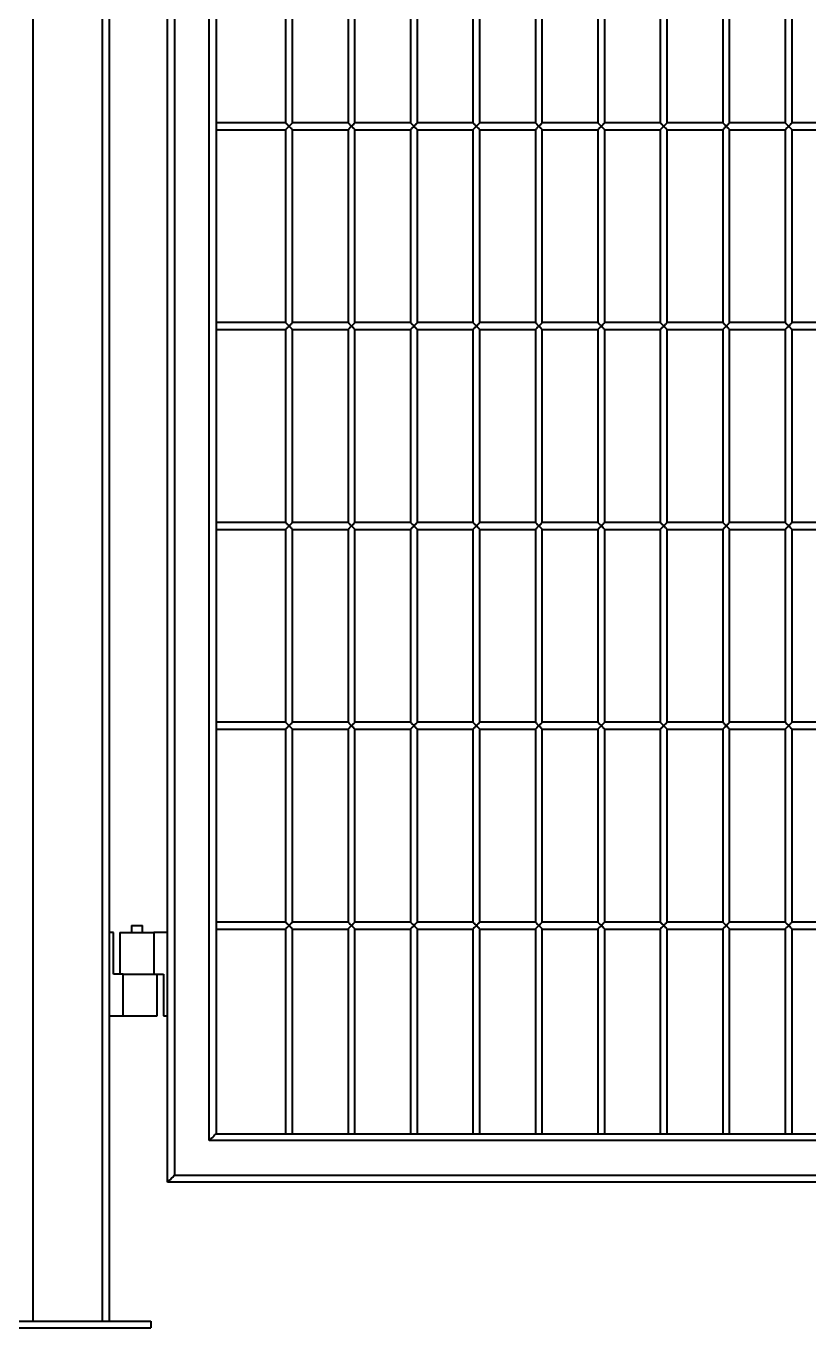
# Model space of a CAD drawing. Header units: millimetres. Extents: x 0 to 297, y 0 to 210.
# Drawn here: x 102.76 to 108.4, y 155.71 to 165.09 of the extents above; entities that cross this region are included whole.
import ezdxf

# ---------------------------------------------------------------- set-up
doc = ezdxf.new("R2010")
doc.units = ezdxf.units.MM
doc.layers.add('轮廓实线层', color=7, linetype='Continuous', lineweight=40)

msp = doc.modelspace()

# ---------------------------------------------------------------- linework, layer by layer
at = {"layer": '轮廓实线层', "color": 7, "linetype": 'Continuous', "lineweight": 40}
for p, q in [((102.8109, 175.7603), (102.8109, 155.7603)), ((103.3109, 155.7603), (103.3109, 175.7603)), ((103.3609, 175.7603), (103.3609, 155.7603)), ((103.7809, 156.7603), (103.7809, 174.7603)), ((103.8309, 174.7103), (103.8309, 156.8103)), ((104.0809, 157.0603), (104.0809, 174.4603)), ((104.1309, 174.4103), (104.1309, 157.1103)), ((104.6309, 165.7853), (104.6309, 164.3953)), ((104.6809, 164.3953), (104.6809, 165.7853)), ((105.0809, 165.7853), (105.0809, 164.3953)), ((105.1309, 164.3953), (105.1309, 165.7853)), ((105.5309, 165.7853), (105.5309, 164.3953)), ((105.5809, 164.3953), (105.5809, 165.7853)), ((105.9809, 165.7853), (105.9809, 164.3953)), ((106.0309, 164.3953), (106.0309, 165.7853)), ((106.4309, 165.7853), (106.4309, 164.3953)), ((106.4809, 164.3953), (106.4809, 165.7853)), ((106.8809, 165.7853), (106.8809, 164.3953)), ((106.9309, 164.3953), (106.9309, 165.7853)), ((107.3309, 165.7853), (107.3309, 164.3953)), ((107.3809, 164.3953), (107.3809, 165.7853)), ((107.7809, 165.7853), (107.7809, 164.3953)), ((107.8309, 164.3953), (107.8309, 165.7853)), ((108.2309, 165.7853), (108.2309, 164.3953)), ((108.2809, 164.3953), (108.2809, 165.7853)), ((104.6309, 164.3953), (104.1309, 164.3953)), ((105.0809, 164.3953), (104.6809, 164.3953)), ((105.5309, 164.3953), (105.1309, 164.3953)), ((105.9809, 164.3953), (105.5809, 164.3953)), ((106.4309, 164.3953), (106.0309, 164.3953)), ((106.8809, 164.3953), (106.4809, 164.3953)), ((107.3309, 164.3953), (106.9309, 164.3953)), ((107.7809, 164.3953), (107.3809, 164.3953)), ((108.2309, 164.3953), (107.8309, 164.3953)), ((108.6809, 164.3953), (108.2809, 164.3953)), ((104.1309, 164.3453), (104.6309, 164.3453)), ((104.6309, 164.3453), (104.6309, 162.9553)), ((104.6809, 162.9553), (104.6809, 164.3453)), ((104.6809, 164.3453), (105.0809, 164.3453)), ((105.0809, 164.3453), (105.0809, 162.9553)), ((105.1309, 162.9553), (105.1309, 164.3453)), ((105.1309, 164.3453), (105.5309, 164.3453)), ((105.5309, 164.3453), (105.5309, 162.9553)), ((105.5809, 162.9553), (105.5809, 164.3453)), ((105.5809, 164.3453), (105.9809, 164.3453)), ((105.9809, 164.3453), (105.9809, 162.9553)), ((106.0309, 162.9553), (106.0309, 164.3453)), ((106.0309, 164.3453), (106.4309, 164.3453)), ((106.4309, 164.3453), (106.4309, 162.9553)), ((106.4809, 162.9553), (106.4809, 164.3453)), ((106.4809, 164.3453), (106.8809, 164.3453)), ((106.8809, 164.3453), (106.8809, 162.9553)), ((106.9309, 162.9553), (106.9309, 164.3453)), ((106.9309, 164.3453), (107.3309, 164.3453)), ((107.3309, 164.3453), (107.3309, 162.9553)), ((107.3809, 162.9553), (107.3809, 164.3453)), ((107.3809, 164.3453), (107.7809, 164.3453)), ((107.7809, 164.3453), (107.7809, 162.9553)), ((107.8309, 162.9553), (107.8309, 164.3453)), ((107.8309, 164.3453), (108.2309, 164.3453)), ((108.2309, 164.3453), (108.2309, 162.9553)), ((108.2809, 162.9553), (108.2809, 164.3453)), ((108.2809, 164.3453), (108.6809, 164.3453)), ((104.6309, 162.9553), (104.1309, 162.9553)), ((104.1309, 162.9053), (104.6309, 162.9053)), ((104.6309, 162.9053), (104.6309, 161.5153)), ((105.0809, 162.9553), (104.6809, 162.9553)), ((104.6809, 161.5153), (104.6809, 162.9053)), ((104.6809, 162.9053), (105.0809, 162.9053)), ((105.0809, 162.9053), (105.0809, 161.5153)), ((105.5309, 162.9553), (105.1309, 162.9553)), ((105.1309, 161.5153), (105.1309, 162.9053)), ((105.1309, 162.9053), (105.5309, 162.9053)), ((105.5309, 162.9053), (105.5309, 161.5153)), ((105.9809, 162.9553), (105.5809, 162.9553)), ((105.5809, 161.5153), (105.5809, 162.9053)), ((105.5809, 162.9053), (105.9809, 162.9053)), ((105.9809, 162.9053), (105.9809, 161.5153)), ((106.4309, 162.9553), (106.0309, 162.9553)), ((106.0309, 161.5153), (106.0309, 162.9053)), ((106.0309, 162.9053), (106.4309, 162.9053)), ((106.4309, 162.9053), (106.4309, 161.5153)), ((106.8809, 162.9553), (106.4809, 162.9553)), ((106.4809, 161.5153), (106.4809, 162.9053)), ((106.4809, 162.9053), (106.8809, 162.9053)), ((106.8809, 162.9053), (106.8809, 161.5153)), ((107.3309, 162.9553), (106.9309, 162.9553)), ((106.9309, 161.5153), (106.9309, 162.9053)), ((106.9309, 162.9053), (107.3309, 162.9053)), ((107.3309, 162.9053), (107.3309, 161.5153)), ((107.7809, 162.9553), (107.3809, 162.9553)), ((107.3809, 161.5153), (107.3809, 162.9053)), ((107.3809, 162.9053), (107.7809, 162.9053)), ((107.7809, 162.9053), (107.7809, 161.5153)), ((108.2309, 162.9553), (107.8309, 162.9553)), ((107.8309, 161.5153), (107.8309, 162.9053)), ((107.8309, 162.9053), (108.2309, 162.9053)), ((108.2309, 162.9053), (108.2309, 161.5153)), ((108.6809, 162.9553), (108.2809, 162.9553)), ((108.2809, 161.5153), (108.2809, 162.9053)), ((108.2809, 162.9053), (108.6809, 162.9053)), ((104.6309, 161.5153), (104.1309, 161.5153)), ((105.0809, 161.5153), (104.6809, 161.5153)), ((105.5309, 161.5153), (105.1309, 161.5153)), ((105.9809, 161.5153), (105.5809, 161.5153)), ((106.4309, 161.5153), (106.0309, 161.5153)), ((106.8809, 161.5153), (106.4809, 161.5153)), ((107.3309, 161.5153), (106.9309, 161.5153)), ((107.7809, 161.5153), (107.3809, 161.5153)), ((108.2309, 161.5153), (107.8309, 161.5153)), ((108.6809, 161.5153), (108.2809, 161.5153)), ((104.1309, 161.4653), (104.6309, 161.4653)), ((104.6309, 161.4653), (104.6309, 160.0753)), ((104.6809, 160.0753), (104.6809, 161.4653)), ((104.6809, 161.4653), (105.0809, 161.4653)), ((105.0809, 161.4653), (105.0809, 160.0753)), ((105.1309, 160.0753), (105.1309, 161.4653)), ((105.1309, 161.4653), (105.5309, 161.4653)), ((105.5309, 161.4653), (105.5309, 160.0753)), ((105.5809, 160.0753), (105.5809, 161.4653)), ((105.5809, 161.4653), (105.9809, 161.4653)), ((105.9809, 161.4653), (105.9809, 160.0753)), ((106.0309, 160.0753), (106.0309, 161.4653)), ((106.0309, 161.4653), (106.4309, 161.4653)), ((106.4309, 161.4653), (106.4309, 160.0753)), ((106.4809, 160.0753), (106.4809, 161.4653)), ((106.4809, 161.4653), (106.8809, 161.4653)), ((106.8809, 161.4653), (106.8809, 160.0753)), ((106.9309, 160.0753), (106.9309, 161.4653)), ((106.9309, 161.4653), (107.3309, 161.4653)), ((107.3309, 161.4653), (107.3309, 160.0753)), ((107.3809, 160.0753), (107.3809, 161.4653)), ((107.3809, 161.4653), (107.7809, 161.4653)), ((107.7809, 161.4653), (107.7809, 160.0753)), ((107.8309, 160.0753), (107.8309, 161.4653)), ((107.8309, 161.4653), (108.2309, 161.4653)), ((108.2309, 161.4653), (108.2309, 160.0753)), ((108.2809, 160.0753), (108.2809, 161.4653)), ((108.2809, 161.4653), (108.6809, 161.4653)), ((104.6309, 160.0753), (104.1309, 160.0753)), ((105.0809, 160.0753), (104.6809, 160.0753)), ((105.5309, 160.0753), (105.1309, 160.0753)), ((105.9809, 160.0753), (105.5809, 160.0753)), ((106.4309, 160.0753), (106.0309, 160.0753)), ((106.8809, 160.0753), (106.4809, 160.0753)), ((107.3309, 160.0753), (106.9309, 160.0753)), ((107.7809, 160.0753), (107.3809, 160.0753)), ((108.2309, 160.0753), (107.8309, 160.0753)), ((108.6809, 160.0753), (108.2809, 160.0753)), ((104.1309, 160.0253), (104.6309, 160.0253)), ((104.6309, 160.0253), (104.6309, 158.6353)), ((104.6809, 158.6353), (104.6809, 160.0253)), ((104.6809, 160.0253), (105.0809, 160.0253)), ((105.0809, 160.0253), (105.0809, 158.6353)), ((105.1309, 158.6353), (105.1309, 160.0253)), ((105.1309, 160.0253), (105.5309, 160.0253)), ((105.5309, 160.0253), (105.5309, 158.6353)), ((105.5809, 158.6353), (105.5809, 160.0253)), ((105.5809, 160.0253), (105.9809, 160.0253)), ((105.9809, 160.0253), (105.9809, 158.6353)), ((106.0309, 158.6353), (106.0309, 160.0253)), ((106.0309, 160.0253), (106.4309, 160.0253)), ((106.4309, 160.0253), (106.4309, 158.6353)), ((106.4809, 158.6353), (106.4809, 160.0253)), ((106.4809, 160.0253), (106.8809, 160.0253)), ((106.8809, 160.0253), (106.8809, 158.6353)), ((106.9309, 158.6353), (106.9309, 160.0253)), ((106.9309, 160.0253), (107.3309, 160.0253)), ((107.3309, 160.0253), (107.3309, 158.6353)), ((107.3809, 158.6353), (107.3809, 160.0253)), ((107.3809, 160.0253), (107.7809, 160.0253)), ((107.7809, 160.0253), (107.7809, 158.6353)), ((107.8309, 158.6353), (107.8309, 160.0253)), ((107.8309, 160.0253), (108.2309, 160.0253)), ((108.2309, 160.0253), (108.2309, 158.6353)), ((108.2809, 158.6353), (108.2809, 160.0253)), ((108.2809, 160.0253), (108.6809, 160.0253)), ((103.5209, 158.6103), (103.5209, 158.5603)), ((103.5209, 158.6103), (103.6009, 158.6103)), ((103.6009, 158.5603), (103.6009, 158.6103)), ((104.6309, 158.6353), (104.1309, 158.6353)), ((104.1309, 158.5853), (104.6309, 158.5853)), ((104.6309, 158.5853), (104.6309, 157.1103)), ((105.0809, 158.6353), (104.6809, 158.6353)), ((104.6809, 157.1103), (104.6809, 158.5853)), ((104.6809, 158.5853), (105.0809, 158.5853)), ((105.0809, 158.5853), (105.0809, 157.1103)), ((105.5309, 158.6353), (105.1309, 158.6353)), ((105.1309, 157.1103), (105.1309, 158.5853)), ((105.1309, 158.5853), (105.5309, 158.5853)), ((105.5309, 158.5853), (105.5309, 157.1103)), ((105.9809, 158.6353), (105.5809, 158.6353)), ((105.5809, 157.1103), (105.5809, 158.5853)), ((105.5809, 158.5853), (105.9809, 158.5853)), ((105.9809, 158.5853), (105.9809, 157.1103)), ((106.4309, 158.6353), (106.0309, 158.6353)), ((106.0309, 157.1103), (106.0309, 158.5853)), ((106.0309, 158.5853), (106.4309, 158.5853)), ((106.4309, 158.5853), (106.4309, 157.1103)), ((106.8809, 158.6353), (106.4809, 158.6353)), ((106.4809, 157.1103), (106.4809, 158.5853)), ((106.4809, 158.5853), (106.8809, 158.5853)), ((106.8809, 158.5853), (106.8809, 157.1103)), ((107.3309, 158.6353), (106.9309, 158.6353)), ((106.9309, 157.1103), (106.9309, 158.5853)), ((106.9309, 158.5853), (107.3309, 158.5853)), ((107.3309, 158.5853), (107.3309, 157.1103)), ((107.7809, 158.6353), (107.3809, 158.6353)), ((107.3809, 157.1103), (107.3809, 158.5853)), ((107.3809, 158.5853), (107.7809, 158.5853)), ((107.7809, 158.5853), (107.7809, 157.1103)), ((108.2309, 158.6353), (107.8309, 158.6353)), ((107.8309, 157.1103), (107.8309, 158.5853)), ((107.8309, 158.5853), (108.2309, 158.5853)), ((108.2309, 158.5853), (108.2309, 157.1103)), ((108.6809, 158.6353), (108.2809, 158.6353)), ((108.2809, 157.1103), (108.2809, 158.5853)), ((108.2809, 158.5853), (108.6809, 158.5853)), ((103.3909, 158.5603), (103.3609, 158.5603)), ((103.3909, 158.2603), (103.3909, 158.5603)), ((103.4359, 158.5603), (103.4359, 158.2603)), ((103.4359, 158.5603), (103.6809, 158.5603)), ((103.6809, 158.5603), (103.6809, 158.2603)), ((103.7809, 158.5603), (103.6809, 158.5603)), ((103.4609, 158.2603), (103.3909, 158.2603)), ((103.4609, 157.9603), (103.4609, 158.2603)), ((103.4609, 158.2603), (103.5709, 158.2603)), ((103.5709, 158.2603), (103.6809, 158.2603)), ((103.6809, 158.2603), (103.7509, 158.2603)), ((103.7059, 157.9603), (103.7059, 158.2603)), ((103.7509, 158.2603), (103.7509, 157.9603)), ((103.3609, 157.9603), (103.4609, 157.9603)), ((103.4609, 157.9603), (103.7059, 157.9603)), ((103.7509, 157.9603), (103.7809, 157.9603)), ((104.1309, 157.1103), (111.9909, 157.1103)), ((112.0409, 157.0603), (104.0809, 157.0603)), ((103.8309, 156.8103), (112.2909, 156.8103)), ((112.3409, 156.7603), (103.7809, 156.7603)), ((102.4609, 155.7603), (103.6609, 155.7603)), ((103.6609, 155.7603), (103.6609, 155.7103)), ((102.4609, 155.7103), (103.6609, 155.7103))]:
    msp.add_line(p, q, dxfattribs=at)
at = {"layer": '轮廓实线层', "color": 7, "linetype": 'Continuous', "lineweight": 40, "flags": 128}
for points in [[(104.6309, 164.3953), (104.631, 164.3952), (104.6319, 164.3943), (104.6335, 164.3926), (104.636, 164.3902), (104.6391, 164.3871), (104.6427, 164.3834), (104.6469, 164.3793), (104.6513, 164.3749), (104.6559, 164.3703)], [(104.6559, 164.3703), (104.6602, 164.3746), (104.6645, 164.3788), (104.6684, 164.3828), (104.672, 164.3863), (104.6751, 164.3894), (104.6776, 164.3919), (104.6794, 164.3938), (104.6805, 164.3949), (104.6809, 164.3953)], [(105.0809, 164.3953), (105.081, 164.3952), (105.0819, 164.3943), (105.0835, 164.3926), (105.086, 164.3902), (105.0891, 164.3871), (105.0927, 164.3834), (105.0969, 164.3793), (105.1013, 164.3749), (105.1059, 164.3703)], [(105.1059, 164.3703), (105.1102, 164.3746), (105.1145, 164.3788), (105.1184, 164.3828), (105.122, 164.3863), (105.1251, 164.3894), (105.1276, 164.3919), (105.1294, 164.3938), (105.1305, 164.3949), (105.1309, 164.3953)], [(105.5309, 164.3953), (105.531, 164.3952), (105.5319, 164.3943), (105.5335, 164.3926), (105.5359, 164.3902), (105.5391, 164.3871), (105.5427, 164.3834), (105.5469, 164.3793), (105.5513, 164.3749), (105.5559, 164.3703)], [(105.5559, 164.3703), (105.5602, 164.3746), (105.5644, 164.3788), (105.5684, 164.3828), (105.572, 164.3863), (105.5751, 164.3894), (105.5776, 164.3919), (105.5794, 164.3938), (105.5805, 164.3949), (105.5809, 164.3953)], [(105.9809, 164.3953), (105.981, 164.3952), (105.9819, 164.3943), (105.9835, 164.3926), (105.986, 164.3902), (105.9891, 164.3871), (105.9927, 164.3834), (105.9969, 164.3793), (106.0013, 164.3749), (106.0059, 164.3703)], [(106.0059, 164.3703), (106.0102, 164.3746), (106.0145, 164.3788), (106.0184, 164.3828), (106.022, 164.3863), (106.0251, 164.3894), (106.0276, 164.3919), (106.0294, 164.3938), (106.0305, 164.3949), (106.0309, 164.3953)], [(106.4309, 164.3953), (106.431, 164.3952), (106.4319, 164.3943), (106.4335, 164.3926), (106.436, 164.3902), (106.4391, 164.3871), (106.4427, 164.3834), (106.4469, 164.3793), (106.4513, 164.3749), (106.4559, 164.3703)], [(106.4559, 164.3703), (106.4602, 164.3746), (106.4645, 164.3788), (106.4684, 164.3828), (106.472, 164.3863), (106.4751, 164.3894), (106.4776, 164.3919), (106.4794, 164.3938), (106.4805, 164.3949), (106.4809, 164.3953)], [(106.8809, 164.3953), (106.881, 164.3952), (106.8819, 164.3943), (106.8835, 164.3926), (106.8859, 164.3902), (106.8891, 164.3871), (106.8927, 164.3834), (106.8969, 164.3793), (106.9013, 164.3749), (106.9059, 164.3703)], [(106.9059, 164.3703), (106.9102, 164.3746), (106.9144, 164.3788), (106.9184, 164.3828), (106.922, 164.3863), (106.9251, 164.3894), (106.9276, 164.3919), (106.9294, 164.3938), (106.9305, 164.3949), (106.9309, 164.3953)], [(107.3309, 164.3953), (107.331, 164.3952), (107.3319, 164.3943), (107.3335, 164.3926), (107.336, 164.3902), (107.3391, 164.3871), (107.3427, 164.3834), (107.3469, 164.3793), (107.3513, 164.3749), (107.3559, 164.3703)], [(107.3559, 164.3703), (107.3602, 164.3746), (107.3645, 164.3788), (107.3684, 164.3828), (107.372, 164.3863), (107.3751, 164.3894), (107.3776, 164.3919), (107.3794, 164.3938), (107.3805, 164.3949), (107.3809, 164.3953)], [(107.7809, 164.3953), (107.781, 164.3952), (107.7819, 164.3943), (107.7835, 164.3926), (107.786, 164.3902), (107.7891, 164.3871), (107.7927, 164.3834), (107.7969, 164.3793), (107.8013, 164.3749), (107.8059, 164.3703)], [(107.8059, 164.3703), (107.8102, 164.3746), (107.8145, 164.3788), (107.8184, 164.3828), (107.822, 164.3863), (107.8251, 164.3894), (107.8276, 164.3919), (107.8294, 164.3938), (107.8305, 164.3949), (107.8309, 164.3953)], [(108.2309, 164.3953), (108.231, 164.3952), (108.2319, 164.3943), (108.2335, 164.3926), (108.2359, 164.3902), (108.2391, 164.3871), (108.2427, 164.3834), (108.2469, 164.3793), (108.2513, 164.3749), (108.2559, 164.3703)], [(108.2559, 164.3703), (108.2602, 164.3746), (108.2644, 164.3788), (108.2684, 164.3828), (108.272, 164.3863), (108.2751, 164.3894), (108.2776, 164.3919), (108.2794, 164.3938), (108.2805, 164.3949), (108.2809, 164.3953)], [(104.6559, 164.3703), (104.6513, 164.3657), (104.6469, 164.3612), (104.6427, 164.3571), (104.6391, 164.3534), (104.636, 164.3503), (104.6335, 164.3479), (104.6319, 164.3462), (104.631, 164.3454), (104.6309, 164.3453)], [(104.6809, 164.3453), (104.6805, 164.3456), (104.6794, 164.3468), (104.6776, 164.3486), (104.6751, 164.3511), (104.672, 164.3542), (104.6684, 164.3578), (104.6645, 164.3617), (104.6602, 164.3659), (104.6559, 164.3703)], [(105.1059, 164.3703), (105.1013, 164.3657), (105.0969, 164.3612), (105.0927, 164.3571), (105.0891, 164.3534), (105.086, 164.3503), (105.0835, 164.3479), (105.0819, 164.3462), (105.081, 164.3454), (105.0809, 164.3453)], [(105.1309, 164.3453), (105.1305, 164.3456), (105.1294, 164.3468), (105.1276, 164.3486), (105.1251, 164.3511), (105.122, 164.3542), (105.1184, 164.3578), (105.1145, 164.3617), (105.1102, 164.3659), (105.1059, 164.3703)], [(105.5559, 164.3703), (105.5513, 164.3657), (105.5469, 164.3612), (105.5427, 164.3571), (105.5391, 164.3534), (105.5359, 164.3503), (105.5335, 164.3479), (105.5319, 164.3462), (105.531, 164.3454), (105.5309, 164.3453)], [(105.5809, 164.3453), (105.5805, 164.3456), (105.5794, 164.3468), (105.5776, 164.3486), (105.5751, 164.3511), (105.572, 164.3542), (105.5684, 164.3578), (105.5644, 164.3617), (105.5602, 164.3659), (105.5559, 164.3703)], [(106.0059, 164.3703), (106.0013, 164.3657), (105.9969, 164.3612), (105.9927, 164.3571), (105.9891, 164.3534), (105.986, 164.3503), (105.9835, 164.3479), (105.9819, 164.3462), (105.981, 164.3454), (105.9809, 164.3453)], [(106.0309, 164.3453), (106.0305, 164.3456), (106.0294, 164.3468), (106.0276, 164.3486), (106.0251, 164.3511), (106.022, 164.3542), (106.0184, 164.3578), (106.0145, 164.3617), (106.0102, 164.3659), (106.0059, 164.3703)], [(106.4559, 164.3703), (106.4513, 164.3657), (106.4469, 164.3612), (106.4427, 164.3571), (106.4391, 164.3534), (106.436, 164.3503), (106.4335, 164.3479), (106.4319, 164.3462), (106.431, 164.3454), (106.4309, 164.3453)], [(106.4809, 164.3453), (106.4805, 164.3456), (106.4794, 164.3468), (106.4776, 164.3486), (106.4751, 164.3511), (106.472, 164.3542), (106.4684, 164.3578), (106.4645, 164.3617), (106.4602, 164.3659), (106.4559, 164.3703)], [(106.9059, 164.3703), (106.9013, 164.3657), (106.8969, 164.3612), (106.8927, 164.3571), (106.8891, 164.3534), (106.8859, 164.3503), (106.8835, 164.3479), (106.8819, 164.3462), (106.881, 164.3454), (106.8809, 164.3453)], [(106.9309, 164.3453), (106.9305, 164.3456), (106.9294, 164.3468), (106.9276, 164.3486), (106.9251, 164.3511), (106.922, 164.3542), (106.9184, 164.3578), (106.9144, 164.3617), (106.9102, 164.3659), (106.9059, 164.3703)], [(107.3559, 164.3703), (107.3513, 164.3657), (107.3469, 164.3612), (107.3427, 164.3571), (107.3391, 164.3534), (107.336, 164.3503), (107.3335, 164.3479), (107.3319, 164.3462), (107.331, 164.3454), (107.3309, 164.3453)], [(107.3809, 164.3453), (107.3805, 164.3456), (107.3794, 164.3468), (107.3776, 164.3486), (107.3751, 164.3511), (107.372, 164.3542), (107.3684, 164.3578), (107.3645, 164.3617), (107.3602, 164.3659), (107.3559, 164.3703)], [(107.8059, 164.3703), (107.8013, 164.3657), (107.7969, 164.3612), (107.7927, 164.3571), (107.7891, 164.3534), (107.786, 164.3503), (107.7835, 164.3479), (107.7819, 164.3462), (107.781, 164.3454), (107.7809, 164.3453)], [(107.8309, 164.3453), (107.8305, 164.3456), (107.8294, 164.3468), (107.8276, 164.3486), (107.8251, 164.3511), (107.822, 164.3542), (107.8184, 164.3578), (107.8145, 164.3617), (107.8102, 164.3659), (107.8059, 164.3703)], [(108.2559, 164.3703), (108.2513, 164.3657), (108.2469, 164.3612), (108.2427, 164.3571), (108.2391, 164.3534), (108.2359, 164.3503), (108.2335, 164.3479), (108.2319, 164.3462), (108.231, 164.3454), (108.2309, 164.3453)], [(108.2809, 164.3453), (108.2805, 164.3456), (108.2794, 164.3468), (108.2776, 164.3486), (108.2751, 164.3511), (108.272, 164.3542), (108.2684, 164.3578), (108.2644, 164.3617), (108.2602, 164.3659), (108.2559, 164.3703)], [(104.6309, 162.9553), (104.631, 162.9552), (104.6319, 162.9543), (104.6335, 162.9526), (104.636, 162.9502), (104.6391, 162.9471), (104.6427, 162.9434), (104.6469, 162.9393), (104.6513, 162.9349), (104.6559, 162.9303)], [(104.6559, 162.9303), (104.6513, 162.9257), (104.6469, 162.9212), (104.6427, 162.9171), (104.6391, 162.9134), (104.636, 162.9103), (104.6335, 162.9079), (104.6319, 162.9062), (104.631, 162.9054), (104.6309, 162.9053)], [(104.6559, 162.9303), (104.6602, 162.9346), (104.6645, 162.9388), (104.6684, 162.9428), (104.672, 162.9463), (104.6751, 162.9494), (104.6776, 162.9519), (104.6794, 162.9538), (104.6805, 162.9549), (104.6809, 162.9553)], [(104.6809, 162.9053), (104.6805, 162.9056), (104.6794, 162.9068), (104.6776, 162.9086), (104.6751, 162.9111), (104.672, 162.9142), (104.6684, 162.9178), (104.6645, 162.9217), (104.6602, 162.9259), (104.6559, 162.9303)], [(105.0809, 162.9553), (105.081, 162.9552), (105.0819, 162.9543), (105.0835, 162.9526), (105.086, 162.9502), (105.0891, 162.9471), (105.0927, 162.9434), (105.0969, 162.9393), (105.1013, 162.9349), (105.1059, 162.9303)], [(105.1059, 162.9303), (105.1013, 162.9257), (105.0969, 162.9212), (105.0927, 162.9171), (105.0891, 162.9134), (105.086, 162.9103), (105.0835, 162.9079), (105.0819, 162.9062), (105.081, 162.9054), (105.0809, 162.9053)], [(105.1059, 162.9303), (105.1102, 162.9346), (105.1145, 162.9388), (105.1184, 162.9428), (105.122, 162.9463), (105.1251, 162.9494), (105.1276, 162.9519), (105.1294, 162.9538), (105.1305, 162.9549), (105.1309, 162.9553)], [(105.1309, 162.9053), (105.1305, 162.9056), (105.1294, 162.9068), (105.1276, 162.9086), (105.1251, 162.9111), (105.122, 162.9142), (105.1184, 162.9178), (105.1145, 162.9217), (105.1102, 162.9259), (105.1059, 162.9303)], [(105.5309, 162.9553), (105.531, 162.9552), (105.5319, 162.9543), (105.5335, 162.9526), (105.5359, 162.9502), (105.5391, 162.9471), (105.5427, 162.9434), (105.5469, 162.9393), (105.5513, 162.9349), (105.5559, 162.9303)], [(105.5559, 162.9303), (105.5513, 162.9257), (105.5469, 162.9212), (105.5427, 162.9171), (105.5391, 162.9134), (105.5359, 162.9103), (105.5335, 162.9079), (105.5319, 162.9062), (105.531, 162.9054), (105.5309, 162.9053)], [(105.5559, 162.9303), (105.5602, 162.9346), (105.5644, 162.9388), (105.5684, 162.9428), (105.572, 162.9463), (105.5751, 162.9494), (105.5776, 162.9519), (105.5794, 162.9538), (105.5805, 162.9549), (105.5809, 162.9553)], [(105.5809, 162.9053), (105.5805, 162.9056), (105.5794, 162.9068), (105.5776, 162.9086), (105.5751, 162.9111), (105.572, 162.9142), (105.5684, 162.9178), (105.5644, 162.9217), (105.5602, 162.9259), (105.5559, 162.9303)], [(105.9809, 162.9553), (105.981, 162.9552), (105.9819, 162.9543), (105.9835, 162.9526), (105.986, 162.9502), (105.9891, 162.9471), (105.9927, 162.9434), (105.9969, 162.9393), (106.0013, 162.9349), (106.0059, 162.9303)], [(106.0059, 162.9303), (106.0013, 162.9257), (105.9969, 162.9212), (105.9927, 162.9171), (105.9891, 162.9134), (105.986, 162.9103), (105.9835, 162.9079), (105.9819, 162.9062), (105.981, 162.9054), (105.9809, 162.9053)], [(106.0059, 162.9303), (106.0102, 162.9346), (106.0145, 162.9388), (106.0184, 162.9428), (106.022, 162.9463), (106.0251, 162.9494), (106.0276, 162.9519), (106.0294, 162.9538), (106.0305, 162.9549), (106.0309, 162.9553)], [(106.0309, 162.9053), (106.0305, 162.9056), (106.0294, 162.9068), (106.0276, 162.9086), (106.0251, 162.9111), (106.022, 162.9142), (106.0184, 162.9178), (106.0145, 162.9217), (106.0102, 162.9259), (106.0059, 162.9303)], [(106.4309, 162.9553), (106.431, 162.9552), (106.4319, 162.9543), (106.4335, 162.9526), (106.436, 162.9502), (106.4391, 162.9471), (106.4427, 162.9434), (106.4469, 162.9393), (106.4513, 162.9349), (106.4559, 162.9303)], [(106.4559, 162.9303), (106.4513, 162.9257), (106.4469, 162.9212), (106.4427, 162.9171), (106.4391, 162.9134), (106.436, 162.9103), (106.4335, 162.9079), (106.4319, 162.9062), (106.431, 162.9054), (106.4309, 162.9053)], [(106.4559, 162.9303), (106.4602, 162.9346), (106.4645, 162.9388), (106.4684, 162.9428), (106.472, 162.9463), (106.4751, 162.9494), (106.4776, 162.9519), (106.4794, 162.9538), (106.4805, 162.9549), (106.4809, 162.9553)], [(106.4809, 162.9053), (106.4805, 162.9056), (106.4794, 162.9068), (106.4776, 162.9086), (106.4751, 162.9111), (106.472, 162.9142), (106.4684, 162.9178), (106.4645, 162.9217), (106.4602, 162.9259), (106.4559, 162.9303)], [(106.8809, 162.9553), (106.881, 162.9552), (106.8819, 162.9543), (106.8835, 162.9526), (106.8859, 162.9502), (106.8891, 162.9471), (106.8927, 162.9434), (106.8969, 162.9393), (106.9013, 162.9349), (106.9059, 162.9303)], [(106.9059, 162.9303), (106.9013, 162.9257), (106.8969, 162.9212), (106.8927, 162.9171), (106.8891, 162.9134), (106.8859, 162.9103), (106.8835, 162.9079), (106.8819, 162.9062), (106.881, 162.9054), (106.8809, 162.9053)], [(106.9059, 162.9303), (106.9102, 162.9346), (106.9144, 162.9388), (106.9184, 162.9428), (106.922, 162.9463), (106.9251, 162.9494), (106.9276, 162.9519), (106.9294, 162.9538), (106.9305, 162.9549), (106.9309, 162.9553)], [(106.9309, 162.9053), (106.9305, 162.9056), (106.9294, 162.9068), (106.9276, 162.9086), (106.9251, 162.9111), (106.922, 162.9142), (106.9184, 162.9178), (106.9144, 162.9217), (106.9102, 162.9259), (106.9059, 162.9303)], [(107.3309, 162.9553), (107.331, 162.9552), (107.3319, 162.9543), (107.3335, 162.9526), (107.336, 162.9502), (107.3391, 162.9471), (107.3427, 162.9434), (107.3469, 162.9393), (107.3513, 162.9349), (107.3559, 162.9303)], [(107.3559, 162.9303), (107.3513, 162.9257), (107.3469, 162.9212), (107.3427, 162.9171), (107.3391, 162.9134), (107.336, 162.9103), (107.3335, 162.9079), (107.3319, 162.9062), (107.331, 162.9054), (107.3309, 162.9053)], [(107.3559, 162.9303), (107.3602, 162.9346), (107.3645, 162.9388), (107.3684, 162.9428), (107.372, 162.9463), (107.3751, 162.9494), (107.3776, 162.9519), (107.3794, 162.9538), (107.3805, 162.9549), (107.3809, 162.9553)], [(107.3809, 162.9053), (107.3805, 162.9056), (107.3794, 162.9068), (107.3776, 162.9086), (107.3751, 162.9111), (107.372, 162.9142), (107.3684, 162.9178), (107.3645, 162.9217), (107.3602, 162.9259), (107.3559, 162.9303)], [(107.7809, 162.9553), (107.781, 162.9552), (107.7819, 162.9543), (107.7835, 162.9526), (107.786, 162.9502), (107.7891, 162.9471), (107.7927, 162.9434), (107.7969, 162.9393), (107.8013, 162.9349), (107.8059, 162.9303)], [(107.8059, 162.9303), (107.8013, 162.9257), (107.7969, 162.9212), (107.7927, 162.9171), (107.7891, 162.9134), (107.786, 162.9103), (107.7835, 162.9079), (107.7819, 162.9062), (107.781, 162.9054), (107.7809, 162.9053)], [(107.8059, 162.9303), (107.8102, 162.9346), (107.8145, 162.9388), (107.8184, 162.9428), (107.822, 162.9463), (107.8251, 162.9494), (107.8276, 162.9519), (107.8294, 162.9538), (107.8305, 162.9549), (107.8309, 162.9553)], [(107.8309, 162.9053), (107.8305, 162.9056), (107.8294, 162.9068), (107.8276, 162.9086), (107.8251, 162.9111), (107.822, 162.9142), (107.8184, 162.9178), (107.8145, 162.9217), (107.8102, 162.9259), (107.8059, 162.9303)], [(108.2309, 162.9553), (108.231, 162.9552), (108.2319, 162.9543), (108.2335, 162.9526), (108.2359, 162.9502), (108.2391, 162.9471), (108.2427, 162.9434), (108.2469, 162.9393), (108.2513, 162.9349), (108.2559, 162.9303)], [(108.2559, 162.9303), (108.2513, 162.9257), (108.2469, 162.9212), (108.2427, 162.9171), (108.2391, 162.9134), (108.2359, 162.9103), (108.2335, 162.9079), (108.2319, 162.9062), (108.231, 162.9054), (108.2309, 162.9053)], [(108.2559, 162.9303), (108.2602, 162.9346), (108.2644, 162.9388), (108.2684, 162.9428), (108.272, 162.9463), (108.2751, 162.9494), (108.2776, 162.9519), (108.2794, 162.9538), (108.2805, 162.9549), (108.2809, 162.9553)], [(108.2809, 162.9053), (108.2805, 162.9056), (108.2794, 162.9068), (108.2776, 162.9086), (108.2751, 162.9111), (108.272, 162.9142), (108.2684, 162.9178), (108.2644, 162.9217), (108.2602, 162.9259), (108.2559, 162.9303)], [(104.6309, 161.5153), (104.631, 161.5152), (104.6319, 161.5143), (104.6335, 161.5126), (104.636, 161.5102), (104.6391, 161.5071), (104.6427, 161.5034), (104.6469, 161.4993), (104.6513, 161.4949), (104.6559, 161.4903)], [(104.6559, 161.4903), (104.6513, 161.4857), (104.6469, 161.4812), (104.6427, 161.4771), (104.6391, 161.4734), (104.636, 161.4703), (104.6335, 161.4679), (104.6319, 161.4662), (104.631, 161.4654), (104.6309, 161.4653)], [(104.6559, 161.4903), (104.6602, 161.4946), (104.6645, 161.4988), (104.6684, 161.5028), (104.672, 161.5063), (104.6751, 161.5094), (104.6776, 161.5119), (104.6794, 161.5138), (104.6805, 161.5149), (104.6809, 161.5153)], [(104.6809, 161.4653), (104.6805, 161.4656), (104.6794, 161.4668), (104.6776, 161.4686), (104.6751, 161.4711), (104.672, 161.4742), (104.6684, 161.4778), (104.6645, 161.4817), (104.6602, 161.4859), (104.6559, 161.4903)], [(105.0809, 161.5153), (105.081, 161.5152), (105.0819, 161.5143), (105.0835, 161.5126), (105.086, 161.5102), (105.0891, 161.5071), (105.0927, 161.5034), (105.0969, 161.4993), (105.1013, 161.4949), (105.1059, 161.4903)], [(105.1059, 161.4903), (105.1013, 161.4857), (105.0969, 161.4812), (105.0927, 161.4771), (105.0891, 161.4734), (105.086, 161.4703), (105.0835, 161.4679), (105.0819, 161.4662), (105.081, 161.4654), (105.0809, 161.4653)], [(105.1059, 161.4903), (105.1102, 161.4946), (105.1145, 161.4988), (105.1184, 161.5028), (105.122, 161.5063), (105.1251, 161.5094), (105.1276, 161.5119), (105.1294, 161.5138), (105.1305, 161.5149), (105.1309, 161.5153)], [(105.1309, 161.4653), (105.1305, 161.4656), (105.1294, 161.4668), (105.1276, 161.4686), (105.1251, 161.4711), (105.122, 161.4742), (105.1184, 161.4778), (105.1145, 161.4817), (105.1102, 161.4859), (105.1059, 161.4903)], [(105.5309, 161.5153), (105.531, 161.5152), (105.5319, 161.5143), (105.5335, 161.5126), (105.5359, 161.5102), (105.5391, 161.5071), (105.5427, 161.5034), (105.5469, 161.4993), (105.5513, 161.4949), (105.5559, 161.4903)], [(105.5559, 161.4903), (105.5513, 161.4857), (105.5469, 161.4812), (105.5427, 161.4771), (105.5391, 161.4734), (105.5359, 161.4703), (105.5335, 161.4679), (105.5319, 161.4662), (105.531, 161.4654), (105.5309, 161.4653)], [(105.5559, 161.4903), (105.5602, 161.4946), (105.5644, 161.4988), (105.5684, 161.5028), (105.572, 161.5063), (105.5751, 161.5094), (105.5776, 161.5119), (105.5794, 161.5138), (105.5805, 161.5149), (105.5809, 161.5153)], [(105.5809, 161.4653), (105.5805, 161.4656), (105.5794, 161.4668), (105.5776, 161.4686), (105.5751, 161.4711), (105.572, 161.4742), (105.5684, 161.4778), (105.5644, 161.4817), (105.5602, 161.4859), (105.5559, 161.4903)], [(105.9809, 161.5153), (105.981, 161.5152), (105.9819, 161.5143), (105.9835, 161.5126), (105.986, 161.5102), (105.9891, 161.5071), (105.9927, 161.5034), (105.9969, 161.4993), (106.0013, 161.4949), (106.0059, 161.4903)], [(106.0059, 161.4903), (106.0013, 161.4857), (105.9969, 161.4812), (105.9927, 161.4771), (105.9891, 161.4734), (105.986, 161.4703), (105.9835, 161.4679), (105.9819, 161.4662), (105.981, 161.4654), (105.9809, 161.4653)], [(106.0059, 161.4903), (106.0102, 161.4946), (106.0145, 161.4988), (106.0184, 161.5028), (106.022, 161.5063), (106.0251, 161.5094), (106.0276, 161.5119), (106.0294, 161.5138), (106.0305, 161.5149), (106.0309, 161.5153)], [(106.0309, 161.4653), (106.0305, 161.4656), (106.0294, 161.4668), (106.0276, 161.4686), (106.0251, 161.4711), (106.022, 161.4742), (106.0184, 161.4778), (106.0145, 161.4817), (106.0102, 161.4859), (106.0059, 161.4903)], [(106.4309, 161.5153), (106.431, 161.5152), (106.4319, 161.5143), (106.4335, 161.5126), (106.436, 161.5102), (106.4391, 161.5071), (106.4427, 161.5034), (106.4469, 161.4993), (106.4513, 161.4949), (106.4559, 161.4903)], [(106.4559, 161.4903), (106.4513, 161.4857), (106.4469, 161.4812), (106.4427, 161.4771), (106.4391, 161.4734), (106.436, 161.4703), (106.4335, 161.4679), (106.4319, 161.4662), (106.431, 161.4654), (106.4309, 161.4653)], [(106.4559, 161.4903), (106.4602, 161.4946), (106.4645, 161.4988), (106.4684, 161.5028), (106.472, 161.5063), (106.4751, 161.5094), (106.4776, 161.5119), (106.4794, 161.5138), (106.4805, 161.5149), (106.4809, 161.5153)], [(106.4809, 161.4653), (106.4805, 161.4656), (106.4794, 161.4668), (106.4776, 161.4686), (106.4751, 161.4711), (106.472, 161.4742), (106.4684, 161.4778), (106.4645, 161.4817), (106.4602, 161.4859), (106.4559, 161.4903)], [(106.8809, 161.5153), (106.881, 161.5152), (106.8819, 161.5143), (106.8835, 161.5126), (106.8859, 161.5102), (106.8891, 161.5071), (106.8927, 161.5034), (106.8969, 161.4993), (106.9013, 161.4949), (106.9059, 161.4903)], [(106.9059, 161.4903), (106.9013, 161.4857), (106.8969, 161.4812), (106.8927, 161.4771), (106.8891, 161.4734), (106.8859, 161.4703), (106.8835, 161.4679), (106.8819, 161.4662), (106.881, 161.4654), (106.8809, 161.4653)], [(106.9059, 161.4903), (106.9102, 161.4946), (106.9144, 161.4988), (106.9184, 161.5028), (106.922, 161.5063), (106.9251, 161.5094), (106.9276, 161.5119), (106.9294, 161.5138), (106.9305, 161.5149), (106.9309, 161.5153)], [(106.9309, 161.4653), (106.9305, 161.4656), (106.9294, 161.4668), (106.9276, 161.4686), (106.9251, 161.4711), (106.922, 161.4742), (106.9184, 161.4778), (106.9144, 161.4817), (106.9102, 161.4859), (106.9059, 161.4903)], [(107.3309, 161.5153), (107.331, 161.5152), (107.3319, 161.5143), (107.3335, 161.5126), (107.336, 161.5102), (107.3391, 161.5071), (107.3427, 161.5034), (107.3469, 161.4993), (107.3513, 161.4949), (107.3559, 161.4903)], [(107.3559, 161.4903), (107.3513, 161.4857), (107.3469, 161.4812), (107.3427, 161.4771), (107.3391, 161.4734), (107.336, 161.4703), (107.3335, 161.4679), (107.3319, 161.4662), (107.331, 161.4654), (107.3309, 161.4653)], [(107.3559, 161.4903), (107.3602, 161.4946), (107.3645, 161.4988), (107.3684, 161.5028), (107.372, 161.5063), (107.3751, 161.5094), (107.3776, 161.5119), (107.3794, 161.5138), (107.3805, 161.5149), (107.3809, 161.5153)], [(107.3809, 161.4653), (107.3805, 161.4656), (107.3794, 161.4668), (107.3776, 161.4686), (107.3751, 161.4711), (107.372, 161.4742), (107.3684, 161.4778), (107.3645, 161.4817), (107.3602, 161.4859), (107.3559, 161.4903)], [(107.7809, 161.5153), (107.781, 161.5152), (107.7819, 161.5143), (107.7835, 161.5126), (107.786, 161.5102), (107.7891, 161.5071), (107.7927, 161.5034), (107.7969, 161.4993), (107.8013, 161.4949), (107.8059, 161.4903)], [(107.8059, 161.4903), (107.8013, 161.4857), (107.7969, 161.4812), (107.7927, 161.4771), (107.7891, 161.4734), (107.786, 161.4703), (107.7835, 161.4679), (107.7819, 161.4662), (107.781, 161.4654), (107.7809, 161.4653)], [(107.8059, 161.4903), (107.8102, 161.4946), (107.8145, 161.4988), (107.8184, 161.5028), (107.822, 161.5063), (107.8251, 161.5094), (107.8276, 161.5119), (107.8294, 161.5138), (107.8305, 161.5149), (107.8309, 161.5153)], [(107.8309, 161.4653), (107.8305, 161.4656), (107.8294, 161.4668), (107.8276, 161.4686), (107.8251, 161.4711), (107.822, 161.4742), (107.8184, 161.4778), (107.8145, 161.4817), (107.8102, 161.4859), (107.8059, 161.4903)], [(108.2309, 161.5153), (108.231, 161.5152), (108.2319, 161.5143), (108.2335, 161.5126), (108.2359, 161.5102), (108.2391, 161.5071), (108.2427, 161.5034), (108.2469, 161.4993), (108.2513, 161.4949), (108.2559, 161.4903)], [(108.2559, 161.4903), (108.2513, 161.4857), (108.2469, 161.4812), (108.2427, 161.4771), (108.2391, 161.4734), (108.2359, 161.4703), (108.2335, 161.4679), (108.2319, 161.4662), (108.231, 161.4654), (108.2309, 161.4653)], [(108.2559, 161.4903), (108.2602, 161.4946), (108.2644, 161.4988), (108.2684, 161.5028), (108.272, 161.5063), (108.2751, 161.5094), (108.2776, 161.5119), (108.2794, 161.5138), (108.2805, 161.5149), (108.2809, 161.5153)], [(108.2809, 161.4653), (108.2805, 161.4656), (108.2794, 161.4668), (108.2776, 161.4686), (108.2751, 161.4711), (108.272, 161.4742), (108.2684, 161.4778), (108.2644, 161.4817), (108.2602, 161.4859), (108.2559, 161.4903)], [(104.6309, 160.0753), (104.631, 160.0752), (104.6319, 160.0743), (104.6335, 160.0726), (104.636, 160.0702), (104.6391, 160.0671), (104.6427, 160.0634), (104.6469, 160.0593), (104.6513, 160.0549), (104.6559, 160.0503)], [(104.6559, 160.0503), (104.6602, 160.0546), (104.6645, 160.0588), (104.6684, 160.0628), (104.672, 160.0663), (104.6751, 160.0694), (104.6776, 160.0719), (104.6794, 160.0738), (104.6805, 160.0749), (104.6809, 160.0753)], [(105.0809, 160.0753), (105.081, 160.0752), (105.0819, 160.0743), (105.0835, 160.0726), (105.086, 160.0702), (105.0891, 160.0671), (105.0927, 160.0634), (105.0969, 160.0593), (105.1013, 160.0549), (105.1059, 160.0503)], [(105.1059, 160.0503), (105.1102, 160.0546), (105.1145, 160.0588), (105.1184, 160.0628), (105.122, 160.0663), (105.1251, 160.0694), (105.1276, 160.0719), (105.1294, 160.0738), (105.1305, 160.0749), (105.1309, 160.0753)], [(105.5309, 160.0753), (105.531, 160.0752), (105.5319, 160.0743), (105.5335, 160.0726), (105.5359, 160.0702), (105.5391, 160.0671), (105.5427, 160.0634), (105.5469, 160.0593), (105.5513, 160.0549), (105.5559, 160.0503)], [(105.5559, 160.0503), (105.5602, 160.0546), (105.5644, 160.0588), (105.5684, 160.0628), (105.572, 160.0663), (105.5751, 160.0694), (105.5776, 160.0719), (105.5794, 160.0738), (105.5805, 160.0749), (105.5809, 160.0753)], [(105.9809, 160.0753), (105.981, 160.0752), (105.9819, 160.0743), (105.9835, 160.0726), (105.986, 160.0702), (105.9891, 160.0671), (105.9927, 160.0634), (105.9969, 160.0593), (106.0013, 160.0549), (106.0059, 160.0503)], [(106.0059, 160.0503), (106.0102, 160.0546), (106.0145, 160.0588), (106.0184, 160.0628), (106.022, 160.0663), (106.0251, 160.0694), (106.0276, 160.0719), (106.0294, 160.0738), (106.0305, 160.0749), (106.0309, 160.0753)], [(106.4309, 160.0753), (106.431, 160.0752), (106.4319, 160.0743), (106.4335, 160.0726), (106.436, 160.0702), (106.4391, 160.0671), (106.4427, 160.0634), (106.4469, 160.0593), (106.4513, 160.0549), (106.4559, 160.0503)], [(106.4559, 160.0503), (106.4602, 160.0546), (106.4645, 160.0588), (106.4684, 160.0628), (106.472, 160.0663), (106.4751, 160.0694), (106.4776, 160.0719), (106.4794, 160.0738), (106.4805, 160.0749), (106.4809, 160.0753)], [(106.8809, 160.0753), (106.881, 160.0752), (106.8819, 160.0743), (106.8835, 160.0726), (106.8859, 160.0702), (106.8891, 160.0671), (106.8927, 160.0634), (106.8969, 160.0593), (106.9013, 160.0549), (106.9059, 160.0503)], [(106.9059, 160.0503), (106.9102, 160.0546), (106.9144, 160.0588), (106.9184, 160.0628), (106.922, 160.0663), (106.9251, 160.0694), (106.9276, 160.0719), (106.9294, 160.0738), (106.9305, 160.0749), (106.9309, 160.0753)], [(107.3309, 160.0753), (107.331, 160.0752), (107.3319, 160.0743), (107.3335, 160.0726), (107.336, 160.0702), (107.3391, 160.0671), (107.3427, 160.0634), (107.3469, 160.0593), (107.3513, 160.0549), (107.3559, 160.0503)], [(107.3559, 160.0503), (107.3602, 160.0546), (107.3645, 160.0588), (107.3684, 160.0628), (107.372, 160.0663), (107.3751, 160.0694), (107.3776, 160.0719), (107.3794, 160.0738), (107.3805, 160.0749), (107.3809, 160.0753)], [(107.7809, 160.0753), (107.781, 160.0752), (107.7819, 160.0743), (107.7835, 160.0726), (107.786, 160.0702), (107.7891, 160.0671), (107.7927, 160.0634), (107.7969, 160.0593), (107.8013, 160.0549), (107.8059, 160.0503)], [(107.8059, 160.0503), (107.8102, 160.0546), (107.8145, 160.0588), (107.8184, 160.0628), (107.822, 160.0663), (107.8251, 160.0694), (107.8276, 160.0719), (107.8294, 160.0738), (107.8305, 160.0749), (107.8309, 160.0753)], [(108.2309, 160.0753), (108.231, 160.0752), (108.2319, 160.0743), (108.2335, 160.0726), (108.2359, 160.0702), (108.2391, 160.0671), (108.2427, 160.0634), (108.2469, 160.0593), (108.2513, 160.0549), (108.2559, 160.0503)], [(108.2559, 160.0503), (108.2602, 160.0546), (108.2644, 160.0588), (108.2684, 160.0628), (108.272, 160.0663), (108.2751, 160.0694), (108.2776, 160.0719), (108.2794, 160.0738), (108.2805, 160.0749), (108.2809, 160.0753)], [(104.6559, 160.0503), (104.6513, 160.0457), (104.6469, 160.0412), (104.6427, 160.0371), (104.6391, 160.0334), (104.636, 160.0303), (104.6335, 160.0279), (104.6319, 160.0262), (104.631, 160.0254), (104.6309, 160.0253)], [(104.6809, 160.0253), (104.6805, 160.0256), (104.6794, 160.0268), (104.6776, 160.0286), (104.6751, 160.0311), (104.672, 160.0342), (104.6684, 160.0378), (104.6645, 160.0417), (104.6602, 160.0459), (104.6559, 160.0503)], [(105.1059, 160.0503), (105.1013, 160.0457), (105.0969, 160.0412), (105.0927, 160.0371), (105.0891, 160.0334), (105.086, 160.0303), (105.0835, 160.0279), (105.0819, 160.0262), (105.081, 160.0254), (105.0809, 160.0253)], [(105.1309, 160.0253), (105.1305, 160.0256), (105.1294, 160.0268), (105.1276, 160.0286), (105.1251, 160.0311), (105.122, 160.0342), (105.1184, 160.0378), (105.1145, 160.0417), (105.1102, 160.0459), (105.1059, 160.0503)], [(105.5559, 160.0503), (105.5513, 160.0457), (105.5469, 160.0412), (105.5427, 160.0371), (105.5391, 160.0334), (105.5359, 160.0303), (105.5335, 160.0279), (105.5319, 160.0262), (105.531, 160.0254), (105.5309, 160.0253)], [(105.5809, 160.0253), (105.5805, 160.0256), (105.5794, 160.0268), (105.5776, 160.0286), (105.5751, 160.0311), (105.572, 160.0342), (105.5684, 160.0378), (105.5644, 160.0417), (105.5602, 160.0459), (105.5559, 160.0503)], [(106.0059, 160.0503), (106.0013, 160.0457), (105.9969, 160.0412), (105.9927, 160.0371), (105.9891, 160.0334), (105.986, 160.0303), (105.9835, 160.0279), (105.9819, 160.0262), (105.981, 160.0254), (105.9809, 160.0253)], [(106.0309, 160.0253), (106.0305, 160.0256), (106.0294, 160.0268), (106.0276, 160.0286), (106.0251, 160.0311), (106.022, 160.0342), (106.0184, 160.0378), (106.0145, 160.0417), (106.0102, 160.0459), (106.0059, 160.0503)], [(106.4559, 160.0503), (106.4513, 160.0457), (106.4469, 160.0412), (106.4427, 160.0371), (106.4391, 160.0334), (106.436, 160.0303), (106.4335, 160.0279), (106.4319, 160.0262), (106.431, 160.0254), (106.4309, 160.0253)], [(106.4809, 160.0253), (106.4805, 160.0256), (106.4794, 160.0268), (106.4776, 160.0286), (106.4751, 160.0311), (106.472, 160.0342), (106.4684, 160.0378), (106.4645, 160.0417), (106.4602, 160.0459), (106.4559, 160.0503)], [(106.9059, 160.0503), (106.9013, 160.0457), (106.8969, 160.0412), (106.8927, 160.0371), (106.8891, 160.0334), (106.8859, 160.0303), (106.8835, 160.0279), (106.8819, 160.0262), (106.881, 160.0254), (106.8809, 160.0253)], [(106.9309, 160.0253), (106.9305, 160.0256), (106.9294, 160.0268), (106.9276, 160.0286), (106.9251, 160.0311), (106.922, 160.0342), (106.9184, 160.0378), (106.9144, 160.0417), (106.9102, 160.0459), (106.9059, 160.0503)], [(107.3559, 160.0503), (107.3513, 160.0457), (107.3469, 160.0412), (107.3427, 160.0371), (107.3391, 160.0334), (107.336, 160.0303), (107.3335, 160.0279), (107.3319, 160.0262), (107.331, 160.0254), (107.3309, 160.0253)], [(107.3809, 160.0253), (107.3805, 160.0256), (107.3794, 160.0268), (107.3776, 160.0286), (107.3751, 160.0311), (107.372, 160.0342), (107.3684, 160.0378), (107.3645, 160.0417), (107.3602, 160.0459), (107.3559, 160.0503)], [(107.8059, 160.0503), (107.8013, 160.0457), (107.7969, 160.0412), (107.7927, 160.0371), (107.7891, 160.0334), (107.786, 160.0303), (107.7835, 160.0279), (107.7819, 160.0262), (107.781, 160.0254), (107.7809, 160.0253)], [(107.8309, 160.0253), (107.8305, 160.0256), (107.8294, 160.0268), (107.8276, 160.0286), (107.8251, 160.0311), (107.822, 160.0342), (107.8184, 160.0378), (107.8145, 160.0417), (107.8102, 160.0459), (107.8059, 160.0503)], [(108.2559, 160.0503), (108.2513, 160.0457), (108.2469, 160.0412), (108.2427, 160.0371), (108.2391, 160.0334), (108.2359, 160.0303), (108.2335, 160.0279), (108.2319, 160.0262), (108.231, 160.0254), (108.2309, 160.0253)], [(108.2809, 160.0253), (108.2805, 160.0256), (108.2794, 160.0268), (108.2776, 160.0286), (108.2751, 160.0311), (108.272, 160.0342), (108.2684, 160.0378), (108.2644, 160.0417), (108.2602, 160.0459), (108.2559, 160.0503)], [(104.6309, 158.6353), (104.631, 158.6352), (104.6319, 158.6343), (104.6335, 158.6326), (104.636, 158.6302), (104.6391, 158.6271), (104.6427, 158.6234), (104.6469, 158.6193), (104.6513, 158.6149), (104.6559, 158.6103)], [(104.6559, 158.6103), (104.6513, 158.6057), (104.6469, 158.6012), (104.6427, 158.5971), (104.6391, 158.5934), (104.636, 158.5903), (104.6335, 158.5879), (104.6319, 158.5862), (104.631, 158.5854), (104.6309, 158.5853)], [(104.6559, 158.6103), (104.6602, 158.6146), (104.6645, 158.6188), (104.6684, 158.6228), (104.672, 158.6263), (104.6751, 158.6294), (104.6776, 158.6319), (104.6794, 158.6338), (104.6805, 158.6349), (104.6809, 158.6353)], [(104.6809, 158.5853), (104.6805, 158.5856), (104.6794, 158.5868), (104.6776, 158.5886), (104.6751, 158.5911), (104.672, 158.5942), (104.6684, 158.5978), (104.6645, 158.6017), (104.6602, 158.6059), (104.6559, 158.6103)], [(105.0809, 158.6353), (105.081, 158.6352), (105.0819, 158.6343), (105.0835, 158.6326), (105.086, 158.6302), (105.0891, 158.6271), (105.0927, 158.6234), (105.0969, 158.6193), (105.1013, 158.6149), (105.1059, 158.6103)], [(105.1059, 158.6103), (105.1013, 158.6057), (105.0969, 158.6012), (105.0927, 158.5971), (105.0891, 158.5934), (105.086, 158.5903), (105.0835, 158.5879), (105.0819, 158.5862), (105.081, 158.5854), (105.0809, 158.5853)], [(105.1059, 158.6103), (105.1102, 158.6146), (105.1145, 158.6188), (105.1184, 158.6228), (105.122, 158.6263), (105.1251, 158.6294), (105.1276, 158.6319), (105.1294, 158.6338), (105.1305, 158.6349), (105.1309, 158.6353)], [(105.1309, 158.5853), (105.1305, 158.5856), (105.1294, 158.5868), (105.1276, 158.5886), (105.1251, 158.5911), (105.122, 158.5942), (105.1184, 158.5978), (105.1145, 158.6017), (105.1102, 158.6059), (105.1059, 158.6103)], [(105.5309, 158.6353), (105.531, 158.6352), (105.5319, 158.6343), (105.5335, 158.6326), (105.5359, 158.6302), (105.5391, 158.6271), (105.5427, 158.6234), (105.5469, 158.6193), (105.5513, 158.6149), (105.5559, 158.6103)], [(105.5559, 158.6103), (105.5513, 158.6057), (105.5469, 158.6012), (105.5427, 158.5971), (105.5391, 158.5934), (105.5359, 158.5903), (105.5335, 158.5879), (105.5319, 158.5862), (105.531, 158.5854), (105.5309, 158.5853)], [(105.5559, 158.6103), (105.5602, 158.6146), (105.5644, 158.6188), (105.5684, 158.6228), (105.572, 158.6263), (105.5751, 158.6294), (105.5776, 158.6319), (105.5794, 158.6338), (105.5805, 158.6349), (105.5809, 158.6353)], [(105.5809, 158.5853), (105.5805, 158.5856), (105.5794, 158.5868), (105.5776, 158.5886), (105.5751, 158.5911), (105.572, 158.5942), (105.5684, 158.5978), (105.5644, 158.6017), (105.5602, 158.6059), (105.5559, 158.6103)], [(105.9809, 158.6353), (105.981, 158.6352), (105.9819, 158.6343), (105.9835, 158.6326), (105.986, 158.6302), (105.9891, 158.6271), (105.9927, 158.6234), (105.9969, 158.6193), (106.0013, 158.6149), (106.0059, 158.6103)], [(106.0059, 158.6103), (106.0013, 158.6057), (105.9969, 158.6012), (105.9927, 158.5971), (105.9891, 158.5934), (105.986, 158.5903), (105.9835, 158.5879), (105.9819, 158.5862), (105.981, 158.5854), (105.9809, 158.5853)], [(106.0059, 158.6103), (106.0102, 158.6146), (106.0145, 158.6188), (106.0184, 158.6228), (106.022, 158.6263), (106.0251, 158.6294), (106.0276, 158.6319), (106.0294, 158.6338), (106.0305, 158.6349), (106.0309, 158.6353)], [(106.0309, 158.5853), (106.0305, 158.5856), (106.0294, 158.5868), (106.0276, 158.5886), (106.0251, 158.5911), (106.022, 158.5942), (106.0184, 158.5978), (106.0145, 158.6017), (106.0102, 158.6059), (106.0059, 158.6103)], [(106.4309, 158.6353), (106.431, 158.6352), (106.4319, 158.6343), (106.4335, 158.6326), (106.436, 158.6302), (106.4391, 158.6271), (106.4427, 158.6234), (106.4469, 158.6193), (106.4513, 158.6149), (106.4559, 158.6103)], [(106.4559, 158.6103), (106.4513, 158.6057), (106.4469, 158.6012), (106.4427, 158.5971), (106.4391, 158.5934), (106.436, 158.5903), (106.4335, 158.5879), (106.4319, 158.5862), (106.431, 158.5854), (106.4309, 158.5853)], [(106.4559, 158.6103), (106.4602, 158.6146), (106.4645, 158.6188), (106.4684, 158.6228), (106.472, 158.6263), (106.4751, 158.6294), (106.4776, 158.6319), (106.4794, 158.6338), (106.4805, 158.6349), (106.4809, 158.6353)], [(106.4809, 158.5853), (106.4805, 158.5856), (106.4794, 158.5868), (106.4776, 158.5886), (106.4751, 158.5911), (106.472, 158.5942), (106.4684, 158.5978), (106.4645, 158.6017), (106.4602, 158.6059), (106.4559, 158.6103)], [(106.8809, 158.6353), (106.881, 158.6352), (106.8819, 158.6343), (106.8835, 158.6326), (106.8859, 158.6302), (106.8891, 158.6271), (106.8927, 158.6234), (106.8969, 158.6193), (106.9013, 158.6149), (106.9059, 158.6103)], [(106.9059, 158.6103), (106.9013, 158.6057), (106.8969, 158.6012), (106.8927, 158.5971), (106.8891, 158.5934), (106.8859, 158.5903), (106.8835, 158.5879), (106.8819, 158.5862), (106.881, 158.5854), (106.8809, 158.5853)], [(106.9059, 158.6103), (106.9102, 158.6146), (106.9144, 158.6188), (106.9184, 158.6228), (106.922, 158.6263), (106.9251, 158.6294), (106.9276, 158.6319), (106.9294, 158.6338), (106.9305, 158.6349), (106.9309, 158.6353)], [(106.9309, 158.5853), (106.9305, 158.5856), (106.9294, 158.5868), (106.9276, 158.5886), (106.9251, 158.5911), (106.922, 158.5942), (106.9184, 158.5978), (106.9144, 158.6017), (106.9102, 158.6059), (106.9059, 158.6103)], [(107.3309, 158.6353), (107.331, 158.6352), (107.3319, 158.6343), (107.3335, 158.6326), (107.336, 158.6302), (107.3391, 158.6271), (107.3427, 158.6234), (107.3469, 158.6193), (107.3513, 158.6149), (107.3559, 158.6103)], [(107.3559, 158.6103), (107.3513, 158.6057), (107.3469, 158.6012), (107.3427, 158.5971), (107.3391, 158.5934), (107.336, 158.5903), (107.3335, 158.5879), (107.3319, 158.5862), (107.331, 158.5854), (107.3309, 158.5853)], [(107.3559, 158.6103), (107.3602, 158.6146), (107.3645, 158.6188), (107.3684, 158.6228), (107.372, 158.6263), (107.3751, 158.6294), (107.3776, 158.6319), (107.3794, 158.6338), (107.3805, 158.6349), (107.3809, 158.6353)], [(107.3809, 158.5853), (107.3805, 158.5856), (107.3794, 158.5868), (107.3776, 158.5886), (107.3751, 158.5911), (107.372, 158.5942), (107.3684, 158.5978), (107.3645, 158.6017), (107.3602, 158.6059), (107.3559, 158.6103)], [(107.7809, 158.6353), (107.781, 158.6352), (107.7819, 158.6343), (107.7835, 158.6326), (107.786, 158.6302), (107.7891, 158.6271), (107.7927, 158.6234), (107.7969, 158.6193), (107.8013, 158.6149), (107.8059, 158.6103)], [(107.8059, 158.6103), (107.8013, 158.6057), (107.7969, 158.6012), (107.7927, 158.5971), (107.7891, 158.5934), (107.786, 158.5903), (107.7835, 158.5879), (107.7819, 158.5862), (107.781, 158.5854), (107.7809, 158.5853)], [(107.8059, 158.6103), (107.8102, 158.6146), (107.8145, 158.6188), (107.8184, 158.6228), (107.822, 158.6263), (107.8251, 158.6294), (107.8276, 158.6319), (107.8294, 158.6338), (107.8305, 158.6349), (107.8309, 158.6353)], [(107.8309, 158.5853), (107.8305, 158.5856), (107.8294, 158.5868), (107.8276, 158.5886), (107.8251, 158.5911), (107.822, 158.5942), (107.8184, 158.5978), (107.8145, 158.6017), (107.8102, 158.6059), (107.8059, 158.6103)], [(108.2309, 158.6353), (108.231, 158.6352), (108.2319, 158.6343), (108.2335, 158.6326), (108.2359, 158.6302), (108.2391, 158.6271), (108.2427, 158.6234), (108.2469, 158.6193), (108.2513, 158.6149), (108.2559, 158.6103)], [(108.2559, 158.6103), (108.2513, 158.6057), (108.2469, 158.6012), (108.2427, 158.5971), (108.2391, 158.5934), (108.2359, 158.5903), (108.2335, 158.5879), (108.2319, 158.5862), (108.231, 158.5854), (108.2309, 158.5853)], [(108.2559, 158.6103), (108.2602, 158.6146), (108.2644, 158.6188), (108.2684, 158.6228), (108.272, 158.6263), (108.2751, 158.6294), (108.2776, 158.6319), (108.2794, 158.6338), (108.2805, 158.6349), (108.2809, 158.6353)], [(108.2809, 158.5853), (108.2805, 158.5856), (108.2794, 158.5868), (108.2776, 158.5886), (108.2751, 158.5911), (108.272, 158.5942), (108.2684, 158.5978), (108.2644, 158.6017), (108.2602, 158.6059), (108.2559, 158.6103)], [(104.1309, 157.1103), (104.1301, 157.1095), (104.1279, 157.1072), (104.1242, 157.1036), (104.1192, 157.0986), (104.113, 157.0924), (104.1059, 157.0853), (104.098, 157.0774), (104.0896, 157.0689), (104.0809, 157.0603)], [(103.8309, 156.8103), (103.8211, 156.8005), (103.8118, 156.7911), (103.8031, 156.7825), (103.7955, 156.7749), (103.7893, 156.7687), (103.7847, 156.7641), (103.7819, 156.7612), (103.7809, 156.7603)]]:
    msp.add_lwpolyline(points, dxfattribs=at)

doc.saveas('drawing.dxf')
